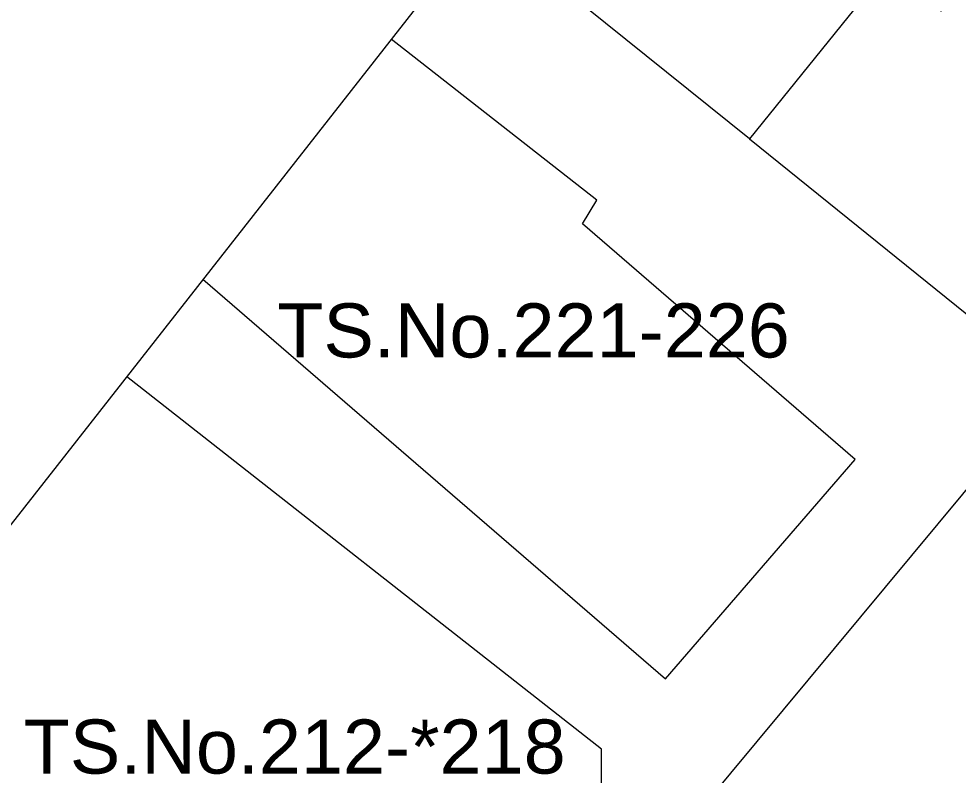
# Model space of a CAD drawing. Header units: metres. Extents: x -1560950 to -1560484, y 42726 to 42890.
# Drawn here: x -1560561.34 to -1560556.13, y 42852.47 to 42856.67 of the extents above; entities that cross this region are included whole.
import ezdxf

# ---------------------------------------------------------------- set-up
doc = ezdxf.new("R2010")
doc.units = ezdxf.units.M
doc.header["$LTSCALE"] = 750
doc.header["$MEASUREMENT"] = 0
doc.linetypes.add('DASHEDX2', pattern=[1.5, 1, -0.5])
doc.layers.get('0').update_dxf_attribs({"lineweight": 5})
doc.styles.get("Standard").update_dxf_attribs({"font": 'arial.ttf'})

msp = doc.modelspace()

# ---------------------------------------------------------------- linework, layer by layer
at = {"color": 0}
for points in [[(-1560548.45119, 42861.16293), (-1560547.58288, 42862.24965), (-1560548.67347, 42862.9797), (-1560549.2788, 42863.08968), (-1560550.3519, 42864.01064), (-1560556.2295, 42856.71238), (-1560556.52689, 42856.95188), (-1560557.29044, 42856.00376), (-1560558.77289, 42857.19877), (-1560562.16352, 42852.87493), (-1560564.26601, 42854.19887), (-1560564.76064, 42853.41337)], [(-1560557.29044, 42856.00376), (-1560556.03564, 42854.99226), (-1560550.74623, 42861.24696), (-1560549.2788, 42863.08968)], [(-1560548.67347, 42862.9797), (-1560558.96448, 42850.59894)], [(-1560560.3199, 42855.22598), (-1560557.75487, 42853.00988), (-1560556.70396, 42854.22626), (-1560558.21551, 42855.53219), (-1560558.13595, 42855.66367), (-1560559.27577, 42856.55748)], [(-1560559.5392, 42850.878), (-1560558.10953, 42852.33652), (-1560558.10953, 42852.62004), (-1560560.74363, 42854.68562)]]:
    msp.add_lwpolyline(points, dxfattribs=at)
at = {"color": 6, "linetype": 'DASHEDX2', "lineweight": 50, "ltscale": 20}
msp.add_circle((-1560584.51414, 42830.15105), 55, dxfattribs=at)

# ---------------------------------------------------------------- texts
at = {"color": 0, "char_height": 0.3, "width": 1.2064898, "attachment_point": 1}
for s, insert in [('TS.No.221-226', (-1560559.908, 42855.09177)), ('TS.No.212-*218', (-1560561.31373, 42852.78372))]:
    msp.add_mtext(s, dxfattribs=dict(at, insert=insert))

doc.saveas('drawing.dxf')
